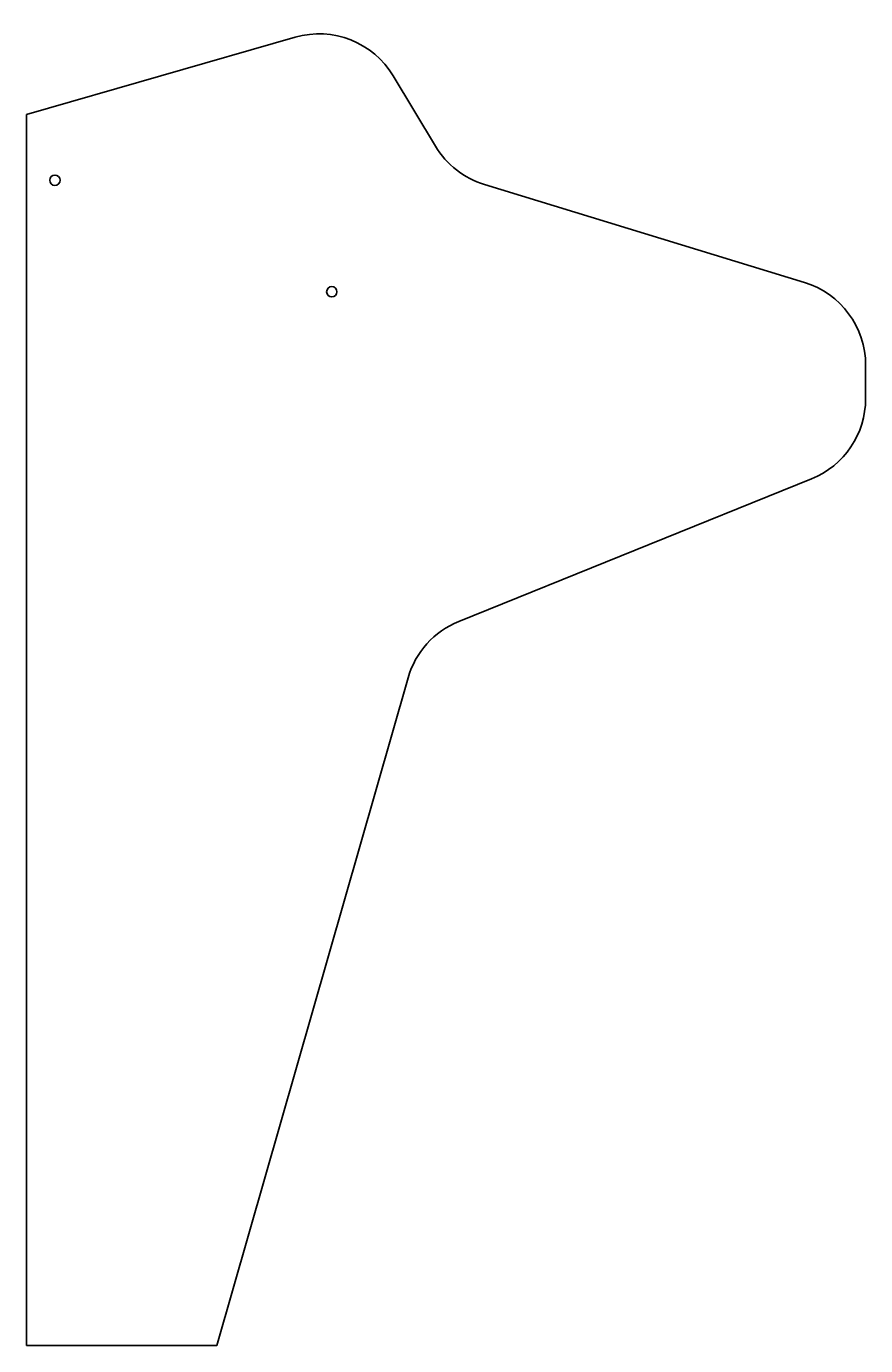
# Model space of a CAD drawing. Header units: inches. Extents: x 0 to 485, y 0 to 762.
import ezdxf

# ---------------------------------------------------------------- set-up
doc = ezdxf.new("R2010")
doc.units = ezdxf.units.IN
doc.header["$MEASUREMENT"] = 0
doc.layers.add('SIMUMAK Visible (ISO)', color=7, linetype='Continuous', lineweight=35)

# ---------------------------------------------------------------- blocks, each defined once
blk = doc.blocks.new('AMB-03-SALPLTD01_Sheet_13_AMB-03-SALPLTD01')
at = {"layer": 'SIMUMAK Visible (ISO)'}
for p, q in [((-242.5, 332.26), (-87.13, 376.81)), ((-30.49, 354.5), (-6.05, 313.83)), ((-242.5, -378.74), (-242.5, 332.26)), ((22.19, 291.77), (207.12, 235.23)), ((242.5, 187.41), (242.5, 168.14)), ((211.23, 121.78), (7.4, 39.43)), ((-21.93, 6.85), (-132.5, -378.74)), ((-132.5, -378.74), (-242.5, -378.74))]:
    blk.add_line(p, q, dxfattribs=at)
for centre in [(-226, 294.19), (-66, 229.82)]:
    blk.add_circle(centre, 3, dxfattribs=at)
at = {"layer": 'SIMUMAK Visible (ISO)', "extrusion": (0, 0, -1)}
for centre, start, end in [((73.35, 328.74), 74, 149), ((-192.5, 187.41), 107, 180), ((-192.5, 168.14), 180, 248)]:
    blk.add_arc(centre, 50, start, end, dxfattribs=at)
at = {"layer": 'SIMUMAK Visible (ISO)'}
for centre, start, end in [((36.8, 339.58), 211, 253), ((26.13, -6.93), 112, 164)]:
    blk.add_arc(centre, 50, start, end, dxfattribs=at)

msp = doc.modelspace()

# ---------------------------------------------------------------- block references
msp.add_blockref('AMB-03-SALPLTD01_Sheet_13_AMB-03-SALPLTD01', (242.5, 378.74))

doc.saveas('drawing.dxf')
